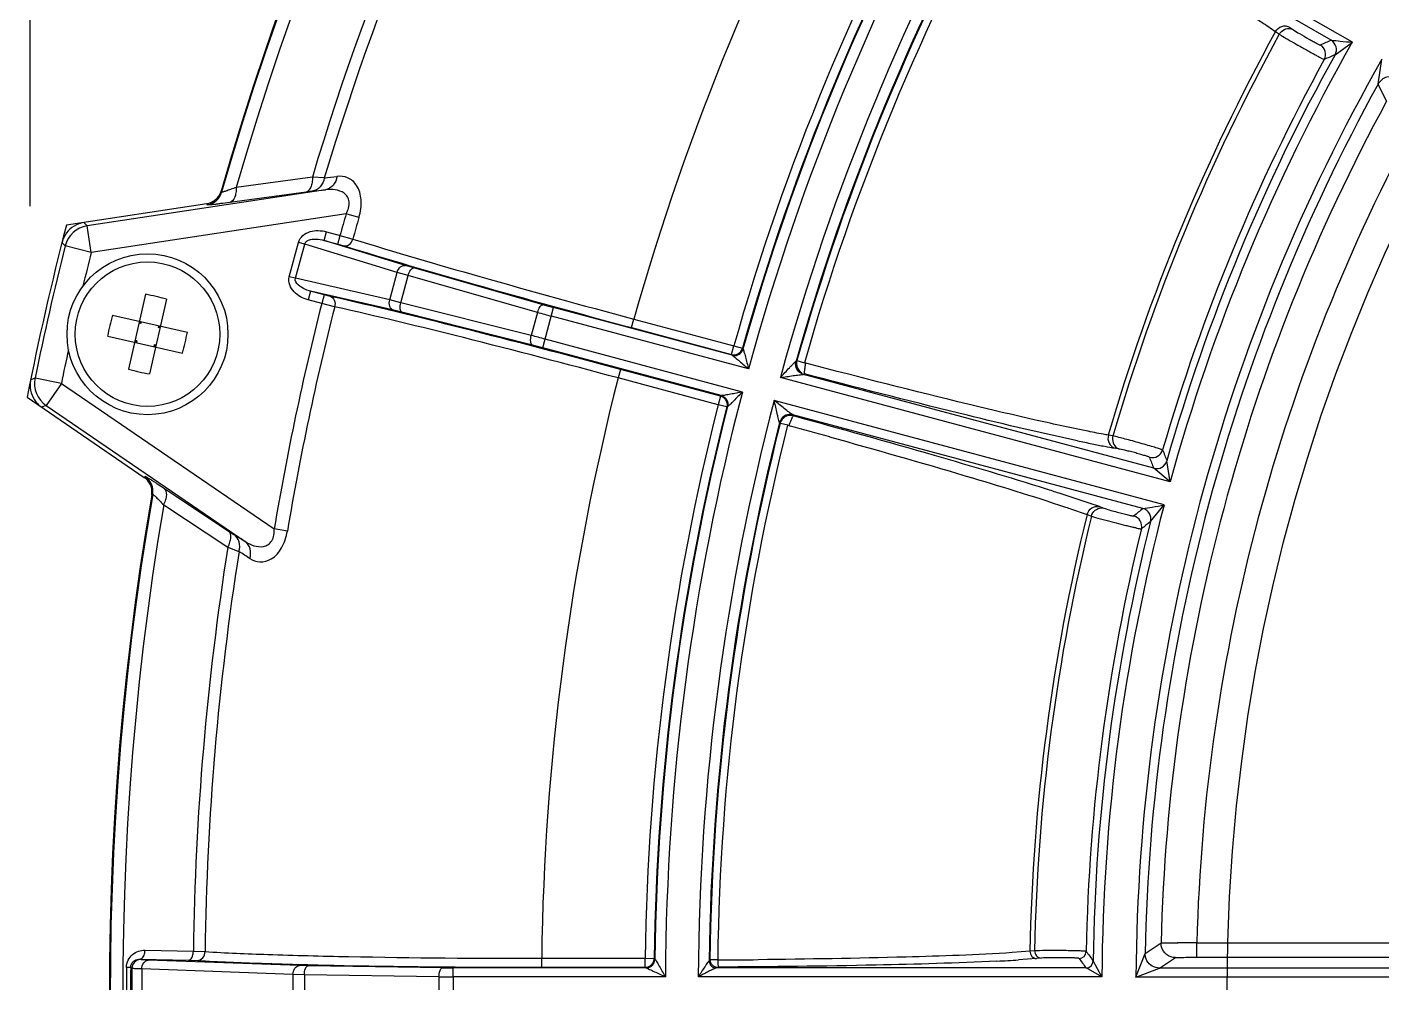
# Model space of a CAD drawing. Header units: millimetres. Extents: x -6 to 705, y -10 to 538.
# Drawn here: x 473.51 to 488.66, y 420.65 to 431.34 of the extents above; entities that cross this region are included whole.
import ezdxf

# ---------------------------------------------------------------- set-up
doc = ezdxf.new("R2010")
doc.units = ezdxf.units.MM
doc.layers.add('\\M+5B1EA\\M+5D7A2\\M+5B2E3', color=7, linetype='Continuous', lineweight=25)
doc.layers.add('\\M+5D7DC\\M+5C4DA\\M+5BFF2\\M+5CFDF', color=7, linetype='Continuous', lineweight=50)

msp = doc.modelspace()

# ---------------------------------------------------------------- linework, layer by layer
at = {"color": 0, "linetype": 'Continuous', "lineweight": -3}
for p, q in [((488.329, 431.17), (484.42, 433.427)), ((488.091, 431.192), (484.579, 433.219)), ((487.626, 431.339), (487.669, 431.31)), ((487.469, 431.289), (487.512, 431.259)), ((488.135, 431.03), (488.329, 431.17)), ((488.617, 430.702), (488.659, 430.981)), ((488.712, 430.511), (488.617, 430.702)), ((476.699, 429.662), (475.847, 429.546)), ((476.832, 429.652), (476.699, 429.662)), ((476.846, 429.521), (474.181, 429.115)), ((475.517, 429.364), (473.948, 429.125)), ((475.523, 429.351), (475.517, 429.364)), ((475.68, 429.503), (475.679, 429.507)), ((475.685, 429.494), (475.68, 429.503)), ((476.628, 429.495), (475.775, 429.378)), ((476.698, 429.504), (476.628, 429.495)), ((477.077, 429.252), (474.226, 428.819)), ((477.22, 429.211), (477.077, 429.252)), ((474.15, 429.149), (474.144, 429.155)), ((474.151, 429.148), (474.15, 429.149)), ((474.181, 429.115), (474.151, 429.148)), ((474.226, 428.819), (474.181, 429.115)), ((473.935, 428.892), (473.899, 428.932)), ((476.441, 428.548), (476.544, 428.932)), ((476.51, 428.53), (476.613, 428.913)), ((476.613, 428.913), (476.544, 428.932)), ((477.646, 428.596), (476.613, 428.913)), ((476.83, 428.954), (476.856, 429.051)), ((476.83, 428.954), (476.982, 428.913)), ((477.742, 428.674), (476.83, 428.954)), ((476.856, 429.051), (477.008, 429.01)), ((476.982, 428.913), (477.008, 429.01)), ((476.982, 428.913), (477.053, 428.893)), ((477.008, 429.01), (477.151, 428.969)), ((474.226, 428.819), (473.935, 428.892)), ((477.834, 428.647), (477.742, 428.674)), ((479.281, 428.235), (477.834, 428.647)), ((476.51, 428.53), (476.441, 428.548)), ((477.564, 428.288), (476.51, 428.53)), ((477.564, 428.288), (477.646, 428.596)), ((477.77, 428.561), (477.646, 428.596)), ((477.688, 428.257), (477.77, 428.561)), ((479.217, 428.149), (477.77, 428.561)), ((474.834, 428.351), (474.643, 427.513)), ((475.068, 428.297), (474.877, 427.46)), ((476.678, 428.386), (476.652, 428.29)), ((477.608, 428.173), (476.678, 428.386)), ((476.83, 428.345), (476.678, 428.386)), ((476.83, 428.345), (476.804, 428.249)), ((476.902, 428.327), (476.83, 428.345)), ((476.804, 428.249), (476.652, 428.29)), ((476.948, 428.212), (476.804, 428.249)), ((477.688, 428.257), (477.564, 428.288)), ((477.701, 428.15), (477.608, 428.173)), ((479.147, 427.89), (477.688, 428.257)), ((479.16, 427.783), (477.701, 428.15)), ((479.217, 428.149), (479.147, 427.89)), ((479.276, 427.753), (479.397, 428.204)), ((481.392, 427.669), (479.397, 428.204)), ((474.463, 428.118), (475.301, 427.927)), ((474.78, 428.025), (474.76, 428.029)), ((474.78, 428.025), (474.765, 428.049)), ((474.784, 428.045), (474.78, 428.025)), ((474.979, 428), (474.975, 427.981)), ((474.975, 427.981), (474.999, 427.996)), ((481.577, 427.516), (479.371, 428.107)), ((480.268, 427.978), (480.294, 428.074)), ((480.294, 428.074), (481.413, 427.775)), ((474.41, 427.884), (475.247, 427.693)), ((474.994, 427.976), (474.975, 427.981)), ((481.508, 427.258), (479.302, 427.849)), ((480.268, 427.978), (481.387, 427.678)), ((474.735, 427.83), (474.711, 427.815)), ((474.735, 427.83), (474.716, 427.834)), ((474.735, 427.83), (474.731, 427.811)), ((474.93, 427.786), (474.926, 427.766)), ((474.93, 427.786), (474.945, 427.762)), ((474.95, 427.781), (474.93, 427.786)), ((481.272, 427.218), (479.276, 427.753)), ((481.387, 427.678), (481.413, 427.775)), ((481.413, 427.775), (481.509, 427.747)), ((481.509, 427.747), (481.514, 427.739)), ((482.108, 427.604), (482.118, 427.61)), ((482.118, 427.609), (482.201, 427.585)), ((482.232, 427.577), (482.201, 427.585)), ((473.598, 427.415), (473.548, 427.395)), ((473.892, 427.355), (473.598, 427.415)), ((480.143, 427.512), (480.118, 427.416)), ((481.237, 427.116), (480.118, 427.416)), ((481.262, 427.213), (480.143, 427.512)), ((486.292, 426.253), (481.932, 427.421)), ((486.108, 426.405), (482.191, 427.455)), ((473.892, 427.355), (473.722, 427.108)), ((473.892, 427.355), (476.273, 425.728)), ((473.509, 427.2), (474.818, 426.304)), ((473.68, 427.09), (473.673, 427.088)), ((473.681, 427.091), (473.68, 427.09)), ((473.722, 427.108), (473.681, 427.091)), ((473.722, 427.108), (475.948, 425.586)), ((481.262, 427.213), (481.237, 427.116)), ((481.333, 427.091), (481.237, 427.116)), ((481.342, 427.096), (481.333, 427.091)), ((486.223, 425.995), (481.863, 427.163)), ((485.987, 425.954), (482.07, 427.004)), ((481.93, 426.907), (481.924, 426.917)), ((481.932, 426.907), (481.93, 426.907)), ((482.014, 426.886), (481.932, 426.907)), ((482.014, 426.886), (482.045, 426.878)), ((485.651, 426.767), (485.6, 426.776)), ((485.68, 426.76), (485.651, 426.767)), ((485.726, 426.62), (485.675, 426.629)), ((486.292, 426.253), (486.254, 426.488)), ((486.292, 426.253), (486.108, 426.405)), ((474.818, 426.304), (474.827, 426.311)), ((474.827, 426.311), (474.829, 426.313)), ((475.045, 426.179), (475.762, 425.704)), ((474.903, 426.105), (474.914, 426.114)), ((475.036, 425.997), (475.754, 425.523)), ((485.362, 425.887), (485.41, 425.87)), ((485.501, 425.977), (485.549, 425.959)), ((486.072, 425.809), (486.223, 425.995)), ((476.419, 425.703), (476.273, 425.728)), ((475.762, 425.704), (475.822, 425.665)), ((475.754, 425.523), (475.878, 425.474)), ((486.012, 420.979), (486.19, 421.097)), ((486.589, 421.097), (495.409, 421.097)), ((486.59, 420.937), (486.59, 421.097)), ((474.78, 420.912), (474.773, 420.916)), ((474.773, 420.916), (475.315, 420.905)), ((474.826, 421.016), (475.368, 421.004)), ((476.554, 420.844), (474.864, 420.905)), ((475.315, 420.905), (475.413, 420.901)), ((475.368, 421.004), (475.499, 421)), ((479.263, 420.825), (479.263, 420.925)), ((479.264, 420.925), (480.422, 420.925)), ((480.422, 420.825), (480.422, 420.925)), ((480.422, 420.925), (480.522, 420.924)), ((480.522, 420.924), (480.528, 420.917)), ((481.145, 420.908), (481.136, 420.899)), ((481.231, 420.907), (481.145, 420.908)), ((484.724, 421.004), (484.526, 420.989)), ((484.797, 420.923), (484.596, 420.908)), ((484.775, 421.008), (484.724, 421.004)), ((484.849, 420.927), (484.797, 420.923)), ((485.528, 420.718), (485.43, 420.897)), ((485.908, 420.716), (486.012, 420.979)), ((486.172, 420.816), (486.35, 420.933)), ((486.59, 420.937), (495.409, 420.937)), ((474.667, 420.822), (474.62, 420.822)), ((474.68, 420.813), (474.667, 420.822)), ((476.482, 420.744), (474.792, 420.806)), ((476.61, 420.742), (476.482, 420.744)), ((476.65, 420.841), (476.554, 420.844)), ((478.114, 420.719), (476.61, 420.742)), ((478.154, 420.819), (476.65, 420.841)), ((478.274, 420.718), (478.274, 420.818)), ((480.429, 420.818), (478.274, 420.818)), ((479.263, 420.825), (480.422, 420.825)), ((481.044, 420.733), (481.015, 420.718)), ((485.35, 420.818), (481.216, 420.818)), ((485.528, 420.718), (485.35, 420.818)), ((485.908, 420.716), (486.172, 420.816)), ((496.032, 420.816), (486.172, 420.816)), ((480.647, 420.718), (478.274, 420.718)), ((485.528, 420.718), (481.015, 420.718)), ((496.032, 420.716), (485.908, 420.716))]:
    msp.add_line(p, q, dxfattribs=at)
for radius in [0.9, 0.808]:
    msp.add_circle((474.855, 427.905), radius, dxfattribs=at)
for centre, radius, start, end in [((506.93, 420.584), 32.5, 118.5648, 164.0661), ((506.93, 420.584), 32.491, 118.5455, 164.0852), ((506.93, 420.584), 32.35, 118.6458, 163.9167), ((506.93, 420.584), 31.565, 150.7614, 163.2866), ((506.93, 420.584), 31.434, 150.7575, 163.234), ((506.93, 420.584), 27.669, 150.7059, 164.2941), ((506.93, 420.584), 26.284, 150.2909, 164.7091), ((506.93, 420.584), 26.511, 150.7367, 164.2633), ((506.93, 420.584), 26.411, 150.7367, 164.2633), ((506.93, 420.584), 26.404, 150.722, 164.278), ((506.93, 420.584), 25.916, 150.295, 164.705), ((506.93, 420.584), 25.796, 150.7899, 164.2101), ((506.93, 420.584), 25.788, 150.8086, 164.1914), ((506.93, 420.584), 25.701, 150.8064, 164.1936), ((506.93, 420.584), 22.211, 151.1867, 163.8133), ((506.93, 420.584), 22.159, 151.2007, 163.7993), ((505.136, 392.427), 42.347, 113.7353, 113.9138), ((488.03, 431.088), 0.12, 330.9654, 59.9939), ((506.93, 420.584), 21.503, 150.9364, 164.0636), ((506.93, 420.584), 21.403, 150.3572, 164.6428), ((487.91, 431.035), 0.12, 331.2659, 59.9637), ((504.977, 392.447), 42.099, 113.5818, 113.7606), ((506.93, 420.584), 21.022, 150.359, 179.641), ((506.93, 420.584), 21.582, 151.214, 163.786), ((488.757, 430.625), 0.16, 60.0097, 151.103), ((506.93, 420.584), 20.922, 151.0809, 178.9191), ((506.93, 420.584), 20.747, 151.4158, 178.5842), ((506.93, 420.584), 20.347, 151.444, 178.5561), ((473.067, 459.503), 30.088, 277.1883, 277.4612), ((473.052, 462.167), 32.867, 276.3696, 276.6292), ((475.486, 429.562), 0.2, 278.6924, 289.7859), ((475.492, 429.548), 0.2, 278.643, 344.0681), ((475.486, 429.564), 0.202, 289.7618, 294.7556), ((475.486, 429.562), 0.2, 294.8061, 312.0051), ((475.487, 429.561), 0.2, 312.0778, 326.2214), ((506.93, 420.584), 31.086, 163.8091, 164.2738), ((506.93, 420.584), 30.937, 163.8091, 164.2742), ((506.93, 420.584), 34.07, 165.4818, 168.8039), ((474.189, 428.859), 0.299, 110.0069, 154.5364), ((474.226, 428.819), 0.3, 98.6623, 165.8481), ((474.19, 428.858), 0.3, 98.6965, 110.1015), ((474.19, 428.858), 0.3, 154.4428, 165.7646), ((506.93, 420.584), 34.025, 165.8675, 168.4182), ((506.93, 420.584), 33.725, 165.8675, 166.5259), ((474.146, 424.799), 3.618, 75.242, 79.0437), ((506.93, 420.584), 31.086, 165.7262, 170.4766), ((506.93, 420.584), 30.937, 165.7258, 170.4766), ((483.108, 442.059), 14.444, 254.3706, 255.0042), ((481.499, 436.052), 8.125, 254.1607, 255.0056), ((477.956, 427.197), 3.613, 167.1412, 169.0447), ((477.961, 427.196), 3.617, 165.2423, 167.1433), ((471.754, 428.613), 3.613, 347.1412, 349.0447), ((475.562, 413.897), 14.445, 74.9959, 75.6295), ((506.93, 420.584), 33.725, 167.7583, 168.4182), ((471.749, 428.614), 3.617, 345.2423, 347.1433), ((477.172, 419.905), 8.125, 74.9944, 75.8393), ((473.842, 427.335), 0.3, 168.5222, 179.9251), ((473.892, 427.355), 0.3, 168.4376, 235.6234), ((475.564, 431.012), 3.618, 255.242, 259.0437), ((506.93, 420.584), 27.669, 165.7059, 179.2941), ((473.841, 427.335), 0.299, 179.8306, 224.361), ((506.93, 420.584), 26.284, 165.291, 179.7091), ((473.842, 427.335), 0.3, 224.2674, 235.5904), ((506.93, 420.584), 26.511, 165.7367, 179.2633), ((506.93, 420.584), 26.411, 165.7367, 179.2633), ((506.93, 420.584), 26.404, 165.722, 179.278), ((506.93, 420.584), 25.916, 165.295, 179.705), ((506.93, 420.584), 25.796, 165.7899, 179.3004), ((506.93, 420.584), 25.788, 165.8086, 179.2818), ((506.93, 420.584), 25.701, 165.8064, 179.2798), ((451.121, 313.964), 117.072, 74.46112, 74.68388), ((489.183, 445.109), 18.81, 257.9403, 258.4558), ((488.056, 439.57), 13.158, 258.4363, 259.0568), ((487.237, 435.306), 8.816, 259.0286, 259.8002), ((486.091, 426.644), 0.12, 255.0368, 343.7343), ((525.571, 441.763), 42.347, 201.0862, 201.2647), ((486.139, 426.521), 0.12, 255.0675, 344.0366), ((525.446, 441.862), 42.099, 201.2394, 201.4182), ((474.716, 426.148), 0.2, 350.2177, 55.6433), ((474.706, 426.139), 0.2, 23.5239, 37.8328), ((474.705, 426.139), 0.201, 6.1591, 23.4481), ((506.93, 420.584), 32.5, 170.2196, 215.3824), ((506.93, 420.584), 32.491, 170.2005, 215.4015), ((474.705, 426.139), 0.2, 350.268, 1.2839), ((474.703, 426.139), 0.203, 1.2604, 6.1094), ((506.93, 420.584), 32.35, 170.369, 215.1984), ((506.93, 420.584), 22.211, 166.1867, 178.9175), ((482.224, 416.853), 9.694, 70.5307, 70.8459), ((482.769, 418.393), 8.061, 70.1907, 70.5313), ((506.93, 420.584), 21.403, 165.3572, 179.6428), ((512.484, 392.922), 42.347, 128.7353, 128.9138), ((485.853, 425.756), 0.12, 346.2659, 74.9637), ((485.956, 425.839), 0.12, 345.9654, 74.9939), ((506.93, 420.584), 22.159, 166.2007, 178.9038), ((506.93, 420.584), 21.582, 166.214, 178.8896), ((506.93, 420.584), 21.503, 165.9364, 179.168), ((512.326, 392.9), 42.099, 128.5818, 128.7606), ((459.116, 399.011), 31.457, 57.6507, 57.9219), ((506.93, 420.584), 31.565, 170.9992, 179.2386), ((506.93, 420.584), 31.434, 171.0517, 179.2425), ((460.222, 401.27), 28.826, 56.8185, 57.1034), ((486.269, 390.444), 30.655, 89.4017, 89.8024), ((474.78, 420.812), 0.1, 90.1294, 179.509), ((481.225, 420.907), 0.08, 179.3493, 269.9324), ((480.658, 537.777), 116.871, 270.28138, 270.50325), ((483.475, 438.417), 17.545, 272.8734, 273.6654), ((484.83, 420.019), 0.991, 92.1795, 93.1874), ((485.272, 421.004), 0.08, 270.0371, 358.8377), ((519.398, 445.858), 42.264, 216.1527, 216.3317), ((485.35, 420.898), 0.08, 270.0747, 359.1466), ((519.299, 445.898), 42.097, 216.2549, 216.434), ((506.93, 420.584), 32.311, 179.5783, 180.4217), ((506.93, 420.584), 32.264, 179.5783, 180.4217), ((506.93, 420.584), 32.251, 179.5945, 180.4055), ((506.93, 420.584), 32.139, 179.6054, 180.3946), ((506.93, 420.584), 30.449, 179.6991, 180.3009), ((506.93, 420.584), 30.321, 179.7026, 180.2974), ((478.273, 428.942), 8.125, 269.1607, 270.0056), ((478.29, 435.149), 14.432, 269.3034, 269.9376), ((506.93, 420.584), 28.816, 179.7326, 180.2674), ((506.93, 420.584), 28.657, 179.7332, 180.2668)]:
    msp.add_arc(centre, radius, start, end, dxfattribs=at)
for points, knots in [([(487.259, 431.432), (487.278, 431.419), (487.349, 431.372), (487.419, 431.324), (487.469, 431.289)], [0, 0, 0, 0, 0.274582, 1, 1, 1, 1]), ([(487.469, 431.289), (487.484, 431.316), (487.534, 431.359), (487.601, 431.354), (487.626, 431.339)], [0, 0, 0, 0, 0.513746, 1, 1, 1, 1]), ([(487.512, 431.259), (487.524, 431.282), (487.563, 431.319), (487.618, 431.326), (487.642, 431.32)], [0, 0, 0, 0, 0.510477, 1, 1, 1, 1]), ([(487.512, 431.259), (487.523, 431.252), (487.592, 431.21), (487.662, 431.17), (487.72, 431.137)], [0, 0, 0, 0, 0.164268, 1, 1, 1, 1]), ([(487.669, 431.31), (487.691, 431.294), (487.748, 431.26), (487.806, 431.226), (487.841, 431.206)], [0, 0, 0, 0, 0.403965, 1, 1, 1, 1]), ([(487.841, 431.206), (487.857, 431.197), (487.887, 431.18), (487.923, 431.161), (487.945, 431.149), (487.957, 431.143), (487.965, 431.141), (487.969, 431.138), (487.97, 431.139)], [0, 0, 0, 0, 0.388265, 0.706258, 0.827216, 0.917906, 0.975844, 1, 1, 1, 1]), ([(488.091, 431.192), (488.125, 431.19), (488.204, 431.181), (488.284, 431.174), (488.329, 431.17)], [0, 0, 0, 0, 0.433655, 1, 1, 1, 1]), ([(487.72, 431.137), (487.756, 431.117), (487.808, 431.087), (487.876, 431.05), (487.92, 431.025), (487.957, 431.006), (487.985, 430.99), (488.003, 430.983), (488.012, 430.977), (488.015, 430.977)], [0, 0, 0, 0, 0.367095, 0.537848, 0.690145, 0.817278, 0.91388, 0.975546, 1, 1, 1, 1]), ([(476.699, 429.662), (476.7, 429.641), (476.697, 429.602), (476.683, 429.541), (476.652, 429.5), (476.628, 429.495)], [0, 0, 0, 0, 0.324034, 0.606247, 1, 1, 1, 1]), ([(476.974, 429.67), (476.969, 429.634), (476.942, 429.566), (476.878, 429.526), (476.846, 429.521)], [0, 0, 0, 0, 0.530844, 1, 1, 1, 1]), ([(477.22, 429.211), (477.238, 429.274), (477.257, 429.398), (477.212, 429.566), (477.102, 429.666), (477.014, 429.675), (476.974, 429.67)], [0, 0, 0, 0, 0.320712, 0.592926, 0.806824, 1, 1, 1, 1]), ([(475.847, 429.546), (475.826, 429.539), (475.788, 429.525), (475.743, 429.509), (475.715, 429.5), (475.699, 429.495), (475.691, 429.494), (475.685, 429.492), (475.685, 429.494)], [0, 0, 0, 0, 0.390687, 0.710228, 0.832572, 0.923839, 0.980164, 1, 1, 1, 1]), ([(475.847, 429.546), (475.847, 429.526), (475.845, 429.486), (475.83, 429.425), (475.8, 429.383), (475.775, 429.378)], [0, 0, 0, 0, 0.323725, 0.605936, 1, 1, 1, 1]), ([(476.832, 429.652), (476.826, 429.616), (476.796, 429.548), (476.731, 429.509), (476.698, 429.504)], [0, 0, 0, 0, 0.524794, 1, 1, 1, 1]), ([(477.077, 429.252), (477.099, 429.292), (477.123, 429.36), (477.096, 429.442), (477.043, 429.496), (476.954, 429.526), (476.882, 429.525), (476.846, 429.521)], [0, 0, 0, 0, 0.291845, 0.421677, 0.540439, 0.767883, 1, 1, 1, 1]), ([(475.775, 429.378), (475.741, 429.373), (475.693, 429.367), (475.633, 429.36), (475.596, 429.355), (475.567, 429.352), (475.544, 429.35), (475.532, 429.351), (475.523, 429.349), (475.523, 429.351)], [0, 0, 0, 0, 0.402287, 0.573258, 0.719515, 0.837776, 0.925181, 0.979559, 1, 1, 1, 1]), ([(476.544, 428.932), (476.551, 428.961), (476.588, 429.015), (476.673, 429.057), (476.765, 429.067), (476.826, 429.059), (476.856, 429.051)], [0, 0, 0, 0, 0.248573, 0.498522, 0.749122, 1, 1, 1, 1]), ([(476.613, 428.913), (476.616, 428.923), (476.628, 428.942), (476.672, 428.967), (476.743, 428.972), (476.802, 428.962), (476.83, 428.954)], [0, 0, 0, 0, 0.129456, 0.256955, 0.629226, 1, 1, 1, 1]), ([(477.053, 428.893), (477.073, 428.888), (477.121, 428.905), (477.144, 428.946), (477.151, 428.969)], [0, 0, 0, 0, 0.450101, 1, 1, 1, 1]), ([(477.151, 428.969), (477.622, 428.823), (478.668, 428.518), (479.718, 428.229), (480.294, 428.074)], [0, 0, 0, 0, 0.452761, 1, 1, 1, 1]), ([(477.053, 428.893), (477.535, 428.744), (478.605, 428.432), (479.679, 428.136), (480.268, 427.978)], [0, 0, 0, 0, 0.452765, 1, 1, 1, 1]), ([(477.646, 428.596), (477.653, 428.62), (477.675, 428.661), (477.723, 428.678), (477.742, 428.674)], [0, 0, 0, 0, 0.554937, 1, 1, 1, 1]), ([(477.77, 428.561), (477.776, 428.583), (477.788, 428.616), (477.821, 428.649), (477.834, 428.647)], [0, 0, 0, 0, 0.631722, 1, 1, 1, 1]), ([(476.652, 428.29), (476.622, 428.297), (476.565, 428.32), (476.49, 428.376), (476.438, 428.454), (476.433, 428.519), (476.441, 428.548)], [0, 0, 0, 0, 0.250872, 0.501497, 0.75135, 1, 1, 1, 1]), ([(476.678, 428.386), (476.659, 428.391), (476.592, 428.412), (476.495, 428.476), (476.51, 428.53)], [0, 0, 0, 0, 0.260296, 1, 1, 1, 1]), ([(480.143, 427.512), (479.554, 427.67), (478.476, 427.951), (477.394, 428.216), (476.902, 428.327)], [0, 0, 0, 0, 0.547231, 1, 1, 1, 1]), ([(476.902, 428.327), (476.921, 428.321), (476.954, 428.283), (476.954, 428.236), (476.948, 428.212)], [0, 0, 0, 0, 0.450099, 1, 1, 1, 1]), ([(480.118, 427.416), (479.542, 427.57), (478.488, 427.845), (477.429, 428.104), (476.948, 428.212)], [0, 0, 0, 0, 0.547235, 1, 1, 1, 1]), ([(477.608, 428.173), (477.589, 428.178), (477.556, 428.218), (477.558, 428.264), (477.564, 428.288)], [0, 0, 0, 0, 0.445063, 1, 1, 1, 1]), ([(477.701, 428.15), (477.688, 428.155), (477.677, 428.2), (477.683, 428.234), (477.688, 428.257)], [0, 0, 0, 0, 0.368278, 1, 1, 1, 1]), ([(479.217, 428.149), (479.223, 428.172), (479.235, 428.204), (479.268, 428.238), (479.281, 428.235)], [0, 0, 0, 0, 0.631722, 1, 1, 1, 1]), ([(479.16, 427.783), (479.147, 427.787), (479.136, 427.833), (479.141, 427.867), (479.147, 427.89)], [0, 0, 0, 0, 0.368278, 1, 1, 1, 1]), ([(481.387, 427.678), (481.408, 427.673), (481.453, 427.675), (481.488, 427.705), (481.499, 427.723)], [0, 0, 0, 0, 0.499699, 1, 1, 1, 1]), ([(481.393, 427.669), (481.414, 427.663), (481.459, 427.666), (481.493, 427.696), (481.504, 427.714)], [0, 0, 0, 0, 0.498504, 1, 1, 1, 1]), ([(481.514, 427.738), (481.515, 427.741), (481.521, 427.721), (481.525, 427.71), (481.534, 427.679), (481.545, 427.639), (481.559, 427.583), (481.571, 427.539), (481.577, 427.516)], [0, 0, 0, 0, 0.036205, 0.135965, 0.262997, 0.402324, 0.697061, 1, 1, 1, 1]), ([(481.393, 427.669), (481.398, 427.666), (481.409, 427.657), (481.437, 427.636), (481.476, 427.602), (481.526, 427.56), (481.56, 427.531), (481.577, 427.516)], [0, 0, 0, 0, 0.069352, 0.179191, 0.438728, 0.716546, 1, 1, 1, 1]), ([(481.932, 427.421), (481.949, 427.439), (481.983, 427.475), (482.024, 427.52), (482.057, 427.554), (482.077, 427.576), (482.096, 427.594), (482.102, 427.6), (482.107, 427.604), (482.107, 427.603)], [0, 0, 0, 0, 0.295631, 0.584768, 0.723016, 0.851396, 0.957046, 0.98955, 1, 1, 1, 1]), ([(482.191, 427.455), (482.166, 427.462), (482.12, 427.493), (482.103, 427.546), (482.103, 427.572)], [0, 0, 0, 0, 0.499138, 1, 1, 1, 1]), ([(482.117, 427.609), (482.11, 427.584), (482.113, 427.528), (482.15, 427.486), (482.172, 427.473)], [0, 0, 0, 0, 0.499914, 1, 1, 1, 1]), ([(482.202, 427.461), (482.201, 427.461), (482.201, 427.466), (482.201, 427.473), (482.202, 427.484), (482.205, 427.506), (482.209, 427.539), (482.214, 427.566), (482.217, 427.581)], [0, 0, 0, 0, 0.028798, 0.090783, 0.185452, 0.309923, 0.629215, 1, 1, 1, 1]), ([(485.35, 426.824), (485.156, 426.863), (484.715, 426.959), (483.674, 427.205), (482.83, 427.42), (482.232, 427.577)], [0, 0, 0, 0, 0.185224, 0.422008, 1, 1, 1, 1]), ([(481.932, 427.421), (481.956, 427.424), (482.004, 427.431), (482.074, 427.441), (482.129, 427.449), (482.168, 427.453), (482.184, 427.456), (482.19, 427.455)], [0, 0, 0, 0, 0.278837, 0.553176, 0.812838, 0.925598, 1, 1, 1, 1]), ([(485.253, 426.713), (484.809, 426.808), (483.79, 427.051), (482.775, 427.31), (482.202, 427.461)], [0, 0, 0, 0, 0.433499, 1, 1, 1, 1]), ([(481.507, 427.258), (481.485, 427.254), (481.441, 427.246), (481.377, 427.234), (481.327, 427.224), (481.292, 427.22), (481.278, 427.217), (481.273, 427.218)], [0, 0, 0, 0, 0.283493, 0.561339, 0.820853, 0.930642, 1, 1, 1, 1]), ([(481.508, 427.258), (481.491, 427.242), (481.459, 427.209), (481.418, 427.168), (481.389, 427.138), (481.366, 427.116), (481.357, 427.109), (481.342, 427.094), (481.342, 427.097)], [0, 0, 0, 0, 0.303072, 0.597927, 0.737258, 0.864221, 0.963793, 1, 1, 1, 1]), ([(481.262, 427.213), (481.283, 427.207), (481.321, 427.182), (481.336, 427.139), (481.336, 427.117)], [0, 0, 0, 0, 0.499697, 1, 1, 1, 1]), ([(481.272, 427.218), (481.292, 427.212), (481.33, 427.187), (481.345, 427.143), (481.345, 427.122)], [0, 0, 0, 0, 0.498777, 1, 1, 1, 1]), ([(482.07, 427.004), (482.064, 427.007), (482.051, 427.017), (482.02, 427.039), (481.975, 427.074), (481.92, 427.118), (481.882, 427.148), (481.863, 427.163)], [0, 0, 0, 0, 0.073596, 0.186579, 0.44635, 0.720915, 1, 1, 1, 1]), ([(481.924, 426.918), (481.923, 426.917), (481.92, 426.923), (481.919, 426.931), (481.911, 426.956), (481.904, 426.985), (481.893, 427.031), (481.88, 427.09), (481.869, 427.139), (481.863, 427.163)], [0, 0, 0, 0, 0.009947, 0.04232, 0.147595, 0.276099, 0.414472, 0.703974, 1, 1, 1, 1]), ([(482.07, 427.004), (482.045, 427.011), (481.989, 427.007), (481.948, 426.969), (481.936, 426.947)], [0, 0, 0, 0, 0.498697, 1, 1, 1, 1]), ([(482.076, 426.994), (482.052, 427), (481.996, 426.997), (481.954, 426.96), (481.941, 426.937)], [0, 0, 0, 0, 0.499915, 1, 1, 1, 1]), ([(482.03, 426.882), (482.037, 426.905), (482.052, 426.94), (482.066, 426.977), (482.074, 426.989)], [0, 0, 0, 0, 0.620475, 1, 1, 1, 1]), ([(482.076, 426.994), (482.602, 426.85), (483.547, 426.586), (484.487, 426.307), (484.903, 426.176)], [0, 0, 0, 0, 0.555549, 1, 1, 1, 1]), ([(485.6, 426.776), (485.581, 426.779), (485.498, 426.794), (485.414, 426.811), (485.35, 426.824)], [0, 0, 0, 0, 0.225155, 1, 1, 1, 1]), ([(482.483, 426.757), (482.993, 426.615), (483.875, 426.363), (484.753, 426.095), (485.121, 425.971)], [0, 0, 0, 0, 0.57678, 1, 1, 1, 1]), ([(485.6, 426.776), (485.592, 426.747), (485.596, 426.681), (485.648, 426.637), (485.675, 426.629)], [0, 0, 0, 0, 0.513745, 1, 1, 1, 1]), ([(485.651, 426.767), (485.644, 426.742), (485.645, 426.688), (485.679, 426.645), (485.7, 426.632)], [0, 0, 0, 0, 0.510477, 1, 1, 1, 1]), ([(486.206, 426.611), (486.205, 426.612), (486.199, 426.613), (486.189, 426.618), (486.17, 426.624), (486.135, 426.635), (486.078, 426.652), (485.999, 426.674), (485.913, 426.699), (485.806, 426.728), (485.728, 426.748), (485.68, 426.76)], [0, 0, 0, 0, 0.009093, 0.031272, 0.066082, 0.112704, 0.236632, 0.391085, 0.561056, 0.729964, 1, 1, 1, 1]), ([(486.06, 426.528), (486.06, 426.529), (486.055, 426.531), (486.048, 426.534), (486.035, 426.538), (486.011, 426.546), (485.972, 426.558), (485.919, 426.573), (485.862, 426.588), (485.798, 426.604), (485.753, 426.615), (485.726, 426.62)], [0, 0, 0, 0, 0.010159, 0.034671, 0.073066, 0.1243, 0.259195, 0.424057, 0.600064, 0.766971, 1, 1, 1, 1]), ([(474.829, 426.313), (474.831, 426.315), (474.838, 426.309), (474.849, 426.305), (474.868, 426.293), (474.893, 426.278), (474.925, 426.258), (474.976, 426.225), (475.016, 426.198), (475.045, 426.179)], [0, 0, 0, 0, 0.020424, 0.074748, 0.162107, 0.280339, 0.426602, 0.597598, 1, 1, 1, 1]), ([(475.036, 425.997), (475.046, 426.015), (475.061, 426.052), (475.074, 426.113), (475.065, 426.164), (475.045, 426.179)], [0, 0, 0, 0, 0.323725, 0.605936, 1, 1, 1, 1]), ([(484.903, 426.176), (484.95, 426.161), (485.118, 426.107), (485.286, 426.052), (485.405, 426.01)], [0, 0, 0, 0, 0.282661, 1, 1, 1, 1]), ([(474.914, 426.114), (474.914, 426.115), (474.919, 426.111), (474.925, 426.107), (474.937, 426.095), (474.959, 426.075), (474.993, 426.041), (475.021, 426.013), (475.036, 425.997)], [0, 0, 0, 0, 0.019806, 0.07607, 0.167282, 0.289601, 0.609194, 1, 1, 1, 1]), ([(485.121, 425.971), (485.143, 425.964), (485.224, 425.937), (485.304, 425.908), (485.362, 425.887)], [0, 0, 0, 0, 0.274582, 1, 1, 1, 1]), ([(485.362, 425.887), (485.37, 425.917), (485.406, 425.971), (485.473, 425.984), (485.501, 425.977)], [0, 0, 0, 0, 0.513746, 1, 1, 1, 1]), ([(485.41, 425.87), (485.417, 425.895), (485.445, 425.941), (485.496, 425.961), (485.52, 425.962)], [0, 0, 0, 0, 0.510477, 1, 1, 1, 1]), ([(485.549, 425.959), (485.558, 425.956), (485.613, 425.939), (485.668, 425.923), (485.714, 425.911)], [0, 0, 0, 0, 0.163231, 1, 1, 1, 1]), ([(485.714, 425.911), (485.736, 425.905), (485.775, 425.895), (485.822, 425.884), (485.852, 425.877), (485.868, 425.873), (485.878, 425.872), (485.883, 425.871), (485.884, 425.872)], [0, 0, 0, 0, 0.378054, 0.698494, 0.822352, 0.915847, 0.975559, 1, 1, 1, 1]), ([(485.987, 425.954), (486.021, 425.962), (486.1, 425.973), (486.178, 425.987), (486.223, 425.995)], [0, 0, 0, 0, 0.433655, 1, 1, 1, 1]), ([(475.948, 425.586), (475.978, 425.566), (476.043, 425.534), (476.135, 425.522), (476.206, 425.548), (476.267, 425.611), (476.275, 425.682), (476.273, 425.728)], [0, 0, 0, 0, 0.231571, 0.458536, 0.577307, 0.707187, 1, 1, 1, 1]), ([(485.41, 425.87), (485.425, 425.865), (485.517, 425.838), (485.61, 425.814), (485.687, 425.794)], [0, 0, 0, 0, 0.16304, 1, 1, 1, 1]), ([(485.687, 425.794), (485.723, 425.785), (485.774, 425.772), (485.84, 425.756), (485.882, 425.746), (485.916, 425.738), (485.943, 425.731), (485.959, 425.729), (485.968, 425.726), (485.97, 425.727)], [0, 0, 0, 0, 0.378413, 0.549079, 0.699087, 0.823035, 0.91654, 0.976106, 1, 1, 1, 1]), ([(475.754, 425.523), (475.764, 425.541), (475.778, 425.577), (475.792, 425.638), (475.782, 425.689), (475.762, 425.704)], [0, 0, 0, 0, 0.324033, 0.606246, 1, 1, 1, 1]), ([(475.878, 425.474), (475.888, 425.509), (475.891, 425.583), (475.849, 425.646), (475.822, 425.665)], [0, 0, 0, 0, 0.524794, 1, 1, 1, 1]), ([(475.999, 425.396), (476.009, 425.431), (476.015, 425.503), (475.975, 425.567), (475.948, 425.586)], [0, 0, 0, 0, 0.530844, 1, 1, 1, 1]), ([(475.999, 425.396), (476.032, 425.374), (476.116, 425.344), (476.258, 425.386), (476.371, 425.518), (476.408, 425.638), (476.419, 425.703)], [0, 0, 0, 0, 0.192802, 0.406296, 0.678732, 1, 1, 1, 1]), ([(486.19, 421.097), (486.194, 421.099), (486.212, 421.097), (486.248, 421.099), (486.305, 421.098), (486.35, 421.099), (486.375, 421.099)], [0, 0, 0, 0, 0.078072, 0.279696, 0.593153, 1, 1, 1, 1]), ([(486.35, 420.933), (486.315, 420.933), (486.243, 420.957), (486.203, 421.021), (486.194, 421.055)], [0, 0, 0, 0, 0.499747, 1, 1, 1, 1]), ([(474.62, 420.822), (474.62, 420.85), (474.633, 420.906), (474.698, 420.99), (474.778, 421.017), (474.826, 421.016)], [0, 0, 0, 0, 0.272105, 0.529704, 1, 1, 1, 1]), ([(474.667, 420.822), (474.667, 420.838), (474.676, 420.869), (474.713, 420.908), (474.751, 420.917), (474.773, 420.916)], [0, 0, 0, 0, 0.315097, 0.571766, 1, 1, 1, 1]), ([(474.773, 420.916), (474.781, 420.917), (474.801, 420.927), (474.821, 420.965), (474.826, 420.997), (474.826, 421.016)], [0, 0, 0, 0, 0.179076, 0.54114, 1, 1, 1, 1]), ([(474.864, 420.905), (474.853, 420.906), (474.833, 420.906), (474.807, 420.908), (474.791, 420.91), (474.782, 420.91), (474.78, 420.912)], [0, 0, 0, 0, 0.399969, 0.705579, 0.907387, 1, 1, 1, 1]), ([(474.792, 420.806), (474.792, 420.83), (474.803, 420.875), (474.844, 420.904), (474.864, 420.905)], [0, 0, 0, 0, 0.554857, 1, 1, 1, 1]), ([(475.315, 420.905), (475.323, 420.905), (475.343, 420.915), (475.363, 420.953), (475.368, 420.985), (475.368, 421.004)], [0, 0, 0, 0, 0.179074, 0.541141, 1, 1, 1, 1]), ([(475.413, 420.901), (475.435, 420.902), (475.482, 420.927), (475.498, 420.975), (475.499, 421)], [0, 0, 0, 0, 0.473391, 1, 1, 1, 1]), ([(475.413, 420.901), (475.652, 420.887), (476.198, 420.865), (477.482, 420.833), (478.526, 420.825), (479.263, 420.825)], [0, 0, 0, 0, 0.186376, 0.426026, 1, 1, 1, 1]), ([(475.499, 421), (475.732, 420.986), (476.267, 420.964), (477.522, 420.933), (478.543, 420.925), (479.264, 420.925)], [0, 0, 0, 0, 0.186377, 0.426026, 1, 1, 1, 1]), ([(480.422, 420.825), (480.443, 420.825), (480.486, 420.84), (480.512, 420.878), (480.518, 420.898)], [0, 0, 0, 0, 0.499699, 1, 1, 1, 1]), ([(480.43, 420.818), (480.451, 420.818), (480.494, 420.832), (480.519, 420.87), (480.525, 420.891)], [0, 0, 0, 0, 0.498504, 1, 1, 1, 1]), ([(480.528, 420.916), (480.529, 420.919), (480.54, 420.901), (480.547, 420.892), (480.563, 420.864), (480.584, 420.828), (480.612, 420.778), (480.635, 420.738), (480.647, 420.718)], [0, 0, 0, 0, 0.036205, 0.135965, 0.262997, 0.402324, 0.697061, 1, 1, 1, 1]), ([(481.136, 420.898), (481.136, 420.901), (481.125, 420.886), (481.118, 420.877), (481.102, 420.853), (481.08, 420.82), (481.05, 420.774), (481.027, 420.737), (481.015, 420.718)], [0, 0, 0, 0, 0.033751, 0.129587, 0.255377, 0.394991, 0.692673, 1, 1, 1, 1]), ([(481.136, 420.898), (481.136, 420.878), (481.152, 420.835), (481.194, 420.818), (481.215, 420.818)], [0, 0, 0, 0, 0.501158, 1, 1, 1, 1]), ([(481.231, 420.907), (481.232, 420.897), (481.232, 420.879), (481.234, 420.854), (481.237, 420.839), (481.239, 420.828), (481.242, 420.827)], [0, 0, 0, 0, 0.367723, 0.684031, 0.902829, 1, 1, 1, 1]), ([(484.354, 420.894), (483.904, 420.871), (482.866, 420.842), (481.829, 420.83), (481.242, 420.827)], [0, 0, 0, 0, 0.43471, 1, 1, 1, 1]), ([(484.526, 420.989), (484.13, 420.963), (483.183, 420.931), (482.235, 420.915), (481.684, 420.91)], [0, 0, 0, 0, 0.418484, 1, 1, 1, 1]), ([(484.723, 421.004), (484.723, 420.984), (484.738, 420.942), (484.778, 420.923), (484.797, 420.923)], [0, 0, 0, 0, 0.513743, 1, 1, 1, 1]), ([(484.775, 421.008), (484.775, 420.988), (484.789, 420.947), (484.83, 420.927), (484.849, 420.927)], [0, 0, 0, 0, 0.513737, 1, 1, 1, 1]), ([(485.352, 421.003), (485.351, 421.004), (485.344, 421.004), (485.332, 421.006), (485.311, 421.006), (485.285, 421.008), (485.252, 421.009), (485.199, 421.01), (485.124, 421.011), (485.031, 421.012), (484.92, 421.012), (484.84, 421.011), (484.792, 421.009)], [0, 0, 0, 0, 0.00945, 0.032451, 0.06853, 0.116788, 0.175999, 0.244625, 0.402825, 0.575025, 0.743311, 1, 1, 1, 1]), ([(485.272, 420.924), (485.271, 420.925), (485.265, 420.925), (485.256, 420.927), (485.239, 420.928), (485.208, 420.93), (485.158, 420.931), (485.091, 420.932), (485.019, 420.932), (484.938, 420.931), (484.882, 420.93), (484.849, 420.927)], [0, 0, 0, 0, 0.010161, 0.034672, 0.073061, 0.124286, 0.259163, 0.424021, 0.60005, 0.766986, 1, 1, 1, 1]), ([(486.172, 420.816), (486.144, 420.816), (486.087, 420.831), (486.046, 420.873), (486.032, 420.898)], [0, 0, 0, 0, 0.499983, 1, 1, 1, 1]), ([(486.35, 420.933), (486.352, 420.935), (486.365, 420.933), (486.376, 420.935), (486.385, 420.935)], [0, 0, 0, 0, 0.279175, 1, 1, 1, 1]), ([(486.385, 420.935), (486.397, 420.935), (486.466, 420.937), (486.534, 420.937), (486.59, 420.937)], [0, 0, 0, 0, 0.186729, 1, 1, 1, 1]), ([(474.792, 420.806), (474.777, 420.806), (474.751, 420.807), (474.717, 420.808), (474.695, 420.811), (474.683, 420.811), (474.68, 420.813)], [0, 0, 0, 0, 0.400564, 0.706522, 0.908295, 1, 1, 1, 1]), ([(476.482, 420.744), (476.482, 420.769), (476.493, 420.814), (476.534, 420.843), (476.554, 420.844)], [0, 0, 0, 0, 0.554876, 1, 1, 1, 1]), ([(476.61, 420.742), (476.61, 420.765), (476.614, 420.8), (476.636, 420.84), (476.65, 420.841)], [0, 0, 0, 0, 0.631725, 1, 1, 1, 1]), ([(478.114, 420.719), (478.115, 420.742), (478.118, 420.777), (478.14, 420.817), (478.154, 420.819)], [0, 0, 0, 0, 0.631724, 1, 1, 1, 1]), ([(480.43, 420.818), (480.435, 420.817), (480.449, 420.811), (480.48, 420.797), (480.527, 420.775), (480.586, 420.747), (480.626, 420.727), (480.647, 420.718)], [0, 0, 0, 0, 0.069352, 0.179191, 0.438728, 0.716546, 1, 1, 1, 1]), ([(481.215, 420.818), (481.211, 420.817), (481.201, 420.812), (481.176, 420.801), (481.14, 420.783), (481.093, 420.759), (481.061, 420.742), (481.044, 420.733)], [0, 0, 0, 0, 0.064863, 0.169601, 0.426757, 0.708756, 1, 1, 1, 1])]:
    msp.add_open_spline(points, degree=3, knots=knots, dxfattribs=at)
for points in [[(487.642, 431.32), (487.651, 431.318), (487.66, 431.315), (487.669, 431.31)], [(475.517, 429.364), (475.535, 429.367), (475.554, 429.372), (475.571, 429.38)], [(475.571, 429.38), (475.587, 429.388), (475.603, 429.398), (475.617, 429.41)], [(475.617, 429.41), (475.631, 429.422), (475.643, 429.435), (475.653, 429.45)], [(475.679, 429.507), (475.673, 429.487), (475.664, 429.467), (475.653, 429.45)], [(475.653, 429.45), (475.664, 429.467), (475.673, 429.487), (475.679, 429.507)], [(481.499, 427.723), (481.503, 427.731), (481.507, 427.739), (481.509, 427.747)], [(481.504, 427.714), (481.508, 427.722), (481.512, 427.73), (481.514, 427.738)], [(482.103, 427.572), (482.103, 427.583), (482.105, 427.594), (482.108, 427.604)], [(481.336, 427.117), (481.337, 427.109), (481.336, 427.1), (481.333, 427.091)], [(481.345, 427.122), (481.345, 427.113), (481.344, 427.105), (481.342, 427.096)], [(481.936, 426.947), (481.93, 426.938), (481.926, 426.928), (481.924, 426.917)], [(481.941, 426.937), (481.936, 426.928), (481.932, 426.918), (481.929, 426.907)], [(485.7, 426.632), (485.708, 426.627), (485.717, 426.623), (485.726, 426.62)], [(474.818, 426.304), (474.836, 426.293), (474.851, 426.278), (474.864, 426.262)], [(474.864, 426.262), (474.851, 426.278), (474.836, 426.293), (474.818, 426.304)], [(474.891, 426.215), (474.884, 426.232), (474.875, 426.247), (474.864, 426.262)], [(474.904, 426.161), (474.902, 426.179), (474.898, 426.198), (474.891, 426.215)], [(474.903, 426.105), (474.906, 426.123), (474.906, 426.142), (474.904, 426.161)], [(485.52, 425.962), (485.53, 425.963), (485.54, 425.962), (485.549, 425.959)], [(486.194, 421.055), (486.191, 421.069), (486.189, 421.083), (486.19, 421.097)], [(480.518, 420.898), (480.52, 420.906), (480.521, 420.915), (480.522, 420.924)], [(480.525, 420.891), (480.527, 420.899), (480.528, 420.908), (480.528, 420.916)], [(486.016, 420.937), (486.013, 420.951), (486.011, 420.965), (486.012, 420.979)], [(486.032, 420.898), (486.025, 420.91), (486.02, 420.923), (486.016, 420.937)]]:
    msp.add_open_spline(points, degree=3, dxfattribs=at)
at = {"layer": '\\M+5B1EA\\M+5D7A2\\M+5B2E3', "lineweight": -3}
msp.add_line((473.542, 429.335), (473.542, 472.758), dxfattribs=at)
at = {"layer": '\\M+5D7DC\\M+5C4DA\\M+5BFF2\\M+5CFDF', "color": 0, "lineweight": -3}
msp.add_circle((506.93, 420.584), 20, dxfattribs=at)

doc.saveas('drawing.dxf')
